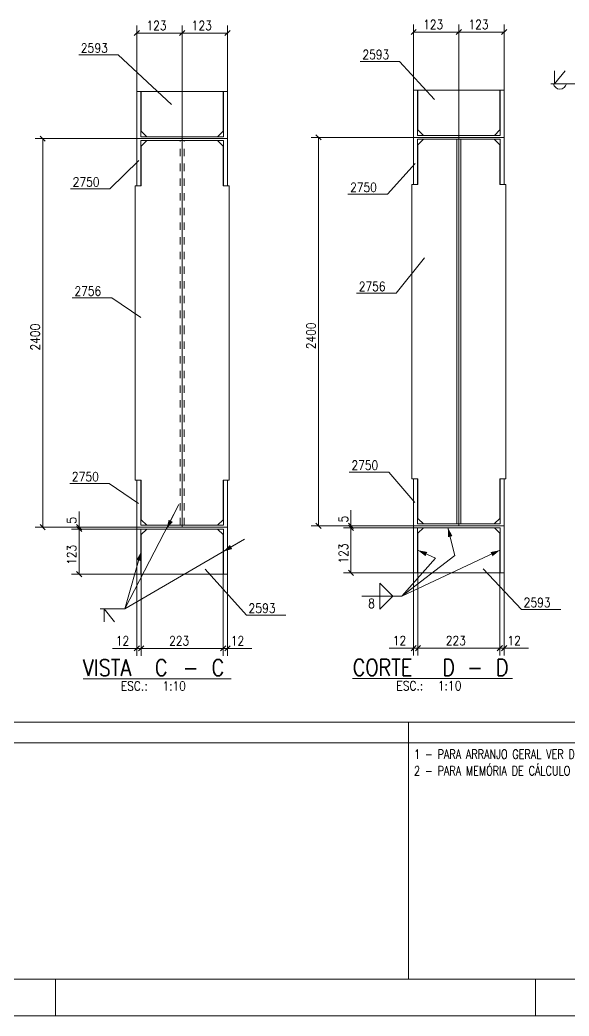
# Model space of a CAD drawing. Header units: millimetres. Extents: x 2 to 845, y 5 to 599.
# Drawn here: x 204.4 to 353.6, y 5 to 276 of the extents above; entities that cross this region are included whole.
import ezdxf

# ---------------------------------------------------------------- set-up
doc = ezdxf.new("R2010")
doc.units = ezdxf.units.MM
doc.linetypes.add('XKITLINE00', pattern=[0])
doc.linetypes.add('XKITLINE02', pattern=[4, 2, -2])
for name, color, linetype, lineweight in [('Cota', 4, 'Continuous', 0), ('Marca da peça', 2, 'Continuous', 0), ('Outro tipo de objeto', 7, 'Continuous', 0), ('Peça', 2, 'Continuous', 0), ('Solda', 1, 'Continuous', 0)]:
    doc.layers.add(name, color=color, linetype=linetype, lineweight=lineweight)
doc.styles.add('ROMANS', font='ROMANS__.TTF')

msp = doc.modelspace()

# ---------------------------------------------------------------- hatches: boundary and pattern name
at = {"layer": 'Solda'}
for points in [[(244.2, 137.51), (244.78, 140.02), (245.89, 139.45)], [(320.71, 137.87), (321.92, 135.6), (320.71, 135.29)], [(259.59, 131.37), (261.43, 133.17), (262.07, 132.09)], [(237.33, 131.37), (237.24, 128.79), (236.04, 129.14)], [(237.33, 131.37), (237.24, 128.79), (236.04, 129.14)], [(312.55, 131.73), (315.09, 131.27), (314.57, 130.13)], [(334.82, 131.73), (332.82, 130.11), (332.29, 131.24)]]:
    msp.add_hatch(color=7, dxfattribs=at).paths.add_polyline_path(points, flags=17)

# ---------------------------------------------------------------- linework, layer by layer
at = {"layer": 'Cota', "color": 7, "linetype": 'XKITLINE00', "lineweight": 0}
for p, q in [((236.16, 256.53), (236.16, 274.52)), ((248.46, 138.03), (248.46, 274.52)), ((248.46, 138.03), (248.46, 274.52)), ((260.76, 256.53), (260.76, 274.52)), ((311.38, 256.89), (311.38, 274.79)), ((323.68, 138.39), (323.68, 274.79)), ((323.68, 138.39), (323.68, 274.79)), ((335.98, 256.89), (335.98, 274.79)), ((236.87, 273.17), (235.45, 271.76)), ((236.16, 272.47), (248.46, 272.47)), ((249.17, 273.17), (247.75, 271.76)), ((249.17, 273.17), (247.75, 271.76)), ((248.46, 272.47), (260.76, 272.47)), ((261.47, 273.17), (260.05, 271.76)), ((312.09, 273.44), (310.68, 272.03)), ((311.38, 272.74), (323.68, 272.74)), ((324.39, 273.44), (322.98, 272.03)), ((324.39, 273.44), (322.98, 272.03)), ((323.68, 272.74), (335.98, 272.74)), ((336.69, 273.44), (335.28, 272.03)), ((209.84, 244.44), (211.26, 243.03)), ((335.98, 244.09), (283.48, 244.09)), ((284.82, 244.8), (286.23, 243.39)), ((285.53, 138.39), (285.53, 244.09)), ((260.76, 243.73), (208.5, 243.73)), ((210.55, 138.03), (210.55, 243.73)), ((220.46, 138.03), (220.46, 142.29)), ((220.46, 138.03), (220.46, 142.29)), ((294.34, 138.39), (294.34, 142.65)), ((294.34, 138.39), (294.34, 142.65)), ((209.84, 138.74), (211.26, 137.33)), ((219.76, 138.74), (221.17, 137.33)), ((335.98, 138.39), (283.48, 138.39)), ((284.82, 139.1), (286.23, 137.69)), ((311.38, 138.39), (292.29, 138.39)), ((293.63, 139.1), (295.05, 137.69)), ((293.63, 138.58), (295.05, 137.16)), ((293.63, 138.58), (295.05, 137.16)), ((294.34, 137.87), (294.34, 138.39)), ((260.76, 138.03), (208.5, 138.03)), ((260.76, 138.03), (218.41, 138.03)), ((237.23, 137.51), (218.41, 137.51)), ((237.23, 137.51), (218.41, 137.51)), ((219.76, 138.21), (221.17, 136.8)), ((219.76, 138.21), (221.17, 136.8)), ((220.46, 137.51), (220.46, 138.03)), ((220.46, 125.23), (220.46, 137.51)), ((312.45, 137.87), (292.29, 137.87)), ((312.45, 137.87), (292.29, 137.87)), ((294.34, 125.59), (294.34, 137.87)), ((236.16, 125.23), (218.41, 125.23)), ((219.76, 125.94), (221.17, 124.53)), ((236.16, 125.23), (236.16, 103.05)), ((237.33, 125.23), (237.33, 103.05)), ((237.33, 125.23), (237.33, 103.05)), ((259.59, 125.23), (259.59, 103.05)), ((259.59, 125.23), (259.59, 103.05)), ((260.76, 125.23), (260.76, 103.05)), ((311.38, 125.59), (292.29, 125.59)), ((293.63, 126.3), (295.05, 124.89)), ((311.38, 125.59), (311.38, 103.11)), ((312.55, 125.59), (312.55, 103.11)), ((312.55, 125.59), (312.55, 103.11)), ((334.82, 125.59), (334.82, 103.11)), ((334.82, 125.59), (334.82, 103.11)), ((335.98, 125.59), (335.98, 103.11)), ((236.87, 105.76), (235.45, 104.35)), ((238.04, 105.76), (236.62, 104.35)), ((238.04, 105.76), (236.62, 104.35)), ((260.3, 105.76), (258.88, 104.35)), ((260.3, 105.76), (258.88, 104.35)), ((261.47, 105.76), (260.05, 104.35)), ((312.09, 105.82), (310.68, 104.4)), ((313.26, 105.82), (311.85, 104.4)), ((313.26, 105.82), (311.85, 104.4)), ((335.52, 105.82), (334.11, 104.4)), ((335.52, 105.82), (334.11, 104.4)), ((336.69, 105.82), (335.28, 104.4)), ((236.16, 105.05), (229.51, 105.05)), ((236.16, 105.05), (229.51, 105.05)), ((236.16, 105.05), (237.33, 105.05)), ((237.33, 105.05), (259.59, 105.05)), ((259.59, 105.05), (260.76, 105.05)), ((260.76, 105.05), (267.41, 105.05)), ((260.76, 105.05), (267.41, 105.05)), ((311.38, 105.11), (304.74, 105.11)), ((311.38, 105.11), (304.74, 105.11)), ((311.38, 105.11), (312.55, 105.11)), ((312.55, 105.11), (334.82, 105.11)), ((334.82, 105.11), (335.98, 105.11)), ((335.98, 105.11), (342.63, 105.11)), ((335.98, 105.11), (342.63, 105.11))]:
    msp.add_line(p, q, dxfattribs=at)
at = {"layer": 'Cota', "color": 3}
for p in [(236.16, 272.47), (248.46, 272.47), (248.46, 272.47), (260.76, 272.47), (311.38, 272.74), (323.68, 272.74), (323.68, 272.74), (335.98, 272.74), (285.53, 244.09), (210.55, 243.73), (285.53, 138.39), (294.34, 138.39), (210.55, 138.03), (220.46, 138.03), (220.46, 137.51), (220.46, 137.51), (294.34, 137.87), (294.34, 137.87), (220.46, 125.23), (294.34, 125.59), (236.16, 105.05), (237.33, 105.05), (237.33, 105.05), (259.59, 105.05), (259.59, 105.05), (260.76, 105.05), (311.38, 105.11), (312.55, 105.11), (312.55, 105.11), (334.82, 105.11), (334.82, 105.11), (335.98, 105.11)]:
    msp.add_point(p, dxfattribs=at)
at = {"layer": 'Marca da peça', "color": 7, "linetype": 'XKITLINE00', "lineweight": 0}
for p, q in [((220.34, 266.53), (231.08, 266.53)), ((245.53, 253.02), (231.08, 266.53)), ((296.83, 264.76), (307.57, 264.76)), ((317.03, 254.41), (307.57, 264.76)), ((236.72, 237.75), (228.83, 230.1)), ((311.75, 236.99), (304.26, 228.62)), ((218.09, 230.1), (228.83, 230.1)), ((293.52, 228.62), (304.26, 228.62)), ((314.37, 211.29), (306.6, 201.67)), ((295.85, 201.67), (306.6, 201.67)), ((218.58, 200.41), (229.32, 200.41)), ((237.23, 195.04), (229.32, 200.41)), ((293.88, 153.03), (304.62, 153.03)), ((311.72, 144.7), (304.62, 153.03)), ((217.9, 149.91), (228.64, 149.91)), ((236.59, 144.48), (228.64, 149.91)), ((254.7, 126.64), (265.92, 114.12)), ((330.3, 126.73), (340.68, 115.66)), ((265.92, 114.12), (276.66, 114.12)), ((340.68, 115.66), (351.42, 115.66))]:
    msp.add_line(p, q, dxfattribs=at)
at = {"layer": 'Outro tipo de objeto', "color": 1, "linetype": 'XKITLINE00', "lineweight": 0}
for p, q in [((221.51, 96.8), (261.78, 96.8)), ((294.8, 96.86), (338.22, 96.86))]:
    msp.add_line(p, q, dxfattribs=at)
at = {"layer": 'Outro tipo de objeto', "color": 5, "linetype": 'XKITLINE00', "lineweight": 0}
for p, q in [((29, 85), (835, 85)), ((310, 15), (310, 85))]:
    msp.add_line(p, q, dxfattribs=at)
at = {"layer": 'Outro tipo de objeto', "color": 4, "linetype": 'XKITLINE00', "lineweight": 0}
msp.add_line((29, 79.3), (475, 79.3), dxfattribs=at)
at = {"layer": 'Outro tipo de objeto', "color": 6, "linetype": 'XKITLINE00', "lineweight": 0}
msp.add_line((29, 15), (835, 15), dxfattribs=at)
at = {"layer": 'Outro tipo de objeto', "color": 2, "linetype": 'XKITLINE00', "lineweight": 0}
for p, q in [((214, 15), (214, 5)), ((344.5, 15), (344.5, 5))]:
    msp.add_line(p, q, dxfattribs=at)
at = {"layer": 'Outro tipo de objeto', "color": 7, "linetype": 'XKITLINE00', "lineweight": 0}
msp.add_line((4.04, 5.04), (845, 5.04), dxfattribs=at)
at = {"layer": 'Peça', "color": 4, "linetype": 'XKITLINE00', "lineweight": 0}
for p, q in [((237.23, 256.53), (236.16, 256.53)), ((236.16, 256.53), (236.16, 230.93)), ((237.23, 244.26), (237.23, 256.53)), ((237.33, 256.53), (237.33, 256.53)), ((259.59, 256.53), (237.33, 256.53)), ((237.33, 256.53), (237.33, 245.76)), ((259.59, 245.76), (259.59, 256.53)), ((259.69, 256.53), (259.69, 244.26)), ((260.76, 256.53), (259.69, 256.53)), ((260.76, 230.93), (260.76, 256.53)), ((311.38, 231.29), (311.38, 256.89)), ((311.38, 256.89), (311.38, 256.89)), ((311.38, 256.89), (312.45, 256.89)), ((312.45, 256.89), (312.45, 244.62)), ((312.55, 246.12), (312.55, 256.89)), ((312.55, 256.89), (334.82, 256.89)), ((334.82, 246.12), (334.82, 256.89)), ((335.98, 256.89), (334.91, 256.89)), ((334.91, 256.89), (334.91, 244.62)), ((335.98, 256.89), (335.98, 231.29)), ((259.69, 244.26), (237.23, 244.26)), ((237.33, 245.76), (237.33, 245.76)), ((237.33, 245.76), (238.83, 244.26)), ((238.83, 244.26), (238.83, 244.26)), ((238.83, 244.26), (258.09, 244.26)), ((259.59, 245.76), (258.09, 244.26)), ((259.59, 245.76), (259.59, 245.76)), ((312.45, 244.62), (312.45, 244.62)), ((312.45, 244.62), (334.91, 244.62)), ((314.05, 244.62), (312.55, 246.12)), ((333.32, 244.62), (334.82, 246.12)), ((237.23, 230.93), (237.23, 243.21)), ((237.23, 243.21), (259.69, 243.21)), ((237.33, 241.71), (238.83, 243.21)), ((237.33, 230.93), (237.33, 241.71)), ((258.09, 243.21), (238.83, 243.21)), ((258.09, 243.21), (259.59, 241.71)), ((259.59, 241.71), (259.59, 230.93)), ((259.69, 243.21), (259.69, 230.93)), ((334.91, 243.57), (312.45, 243.57)), ((312.45, 243.57), (312.45, 231.29)), ((314.05, 243.57), (312.55, 242.07)), ((312.55, 242.07), (312.55, 231.29)), ((312.55, 242.07), (312.55, 242.07)), ((323.16, 243.57), (323.16, 243.57)), ((323.16, 191.29), (323.16, 243.57)), ((323.16, 243.57), (324.21, 243.57)), ((324.21, 243.57), (324.21, 243.57)), ((324.21, 243.57), (324.21, 191.29)), ((334.81, 242.07), (333.31, 243.57)), ((334.82, 231.29), (334.81, 242.07)), ((334.81, 242.07), (334.81, 242.07)), ((334.91, 231.29), (334.91, 243.57)), ((334.91, 243.57), (334.91, 243.57)), ((235.66, 230.93), (237.33, 230.93)), ((235.66, 230.93), (235.66, 190.93)), ((236.16, 230.93), (237.23, 230.93)), ((261.26, 230.93), (259.59, 230.93)), ((259.69, 230.93), (260.76, 230.93)), ((261.26, 190.93), (261.26, 230.93)), ((310.88, 231.29), (311.38, 231.29)), ((310.88, 191.29), (310.88, 231.29)), ((312.45, 231.29), (311.38, 231.29)), ((312.45, 231.29), (312.45, 231.29)), ((312.45, 231.29), (312.55, 231.29)), ((334.82, 231.29), (334.91, 231.29)), ((334.82, 231.29), (334.82, 231.29)), ((335.98, 231.29), (334.91, 231.29)), ((335.98, 231.29), (335.98, 231.29)), ((335.98, 231.29), (336.48, 231.29)), ((336.48, 231.29), (336.48, 231.29)), ((336.48, 231.29), (336.48, 191.29)), ((235.66, 190.83), (235.66, 150.83)), ((261.26, 150.83), (261.26, 190.83)), ((310.88, 151.19), (310.88, 191.19)), ((323.16, 138.92), (323.16, 191.19)), ((324.21, 191.19), (324.21, 138.92)), ((336.48, 191.19), (336.48, 151.19)), ((235.66, 150.83), (237.33, 150.83)), ((237.23, 150.83), (236.16, 150.83)), ((236.16, 150.83), (236.16, 125.23)), ((237.23, 138.56), (237.23, 150.83)), ((237.33, 140.06), (237.33, 150.83)), ((261.26, 150.83), (259.59, 150.83)), ((259.59, 150.83), (259.59, 140.06)), ((259.69, 150.83), (259.69, 138.56)), ((260.76, 150.83), (259.69, 150.83)), ((260.76, 125.23), (260.76, 150.83)), ((310.88, 151.19), (311.38, 151.19)), ((311.38, 125.59), (311.38, 151.19)), ((311.38, 151.19), (311.38, 151.19)), ((311.38, 151.19), (312.45, 151.19)), ((312.45, 151.19), (312.45, 138.92)), ((312.45, 151.19), (312.55, 151.19)), ((312.55, 151.19), (312.55, 140.42)), ((312.55, 151.19), (312.55, 151.19)), ((334.81, 151.19), (334.81, 151.19)), ((334.81, 140.42), (334.81, 151.19)), ((334.81, 151.19), (334.91, 151.19)), ((335.98, 151.19), (334.91, 151.19)), ((334.91, 151.19), (334.91, 138.92)), ((335.98, 151.19), (335.98, 125.59)), ((336.48, 151.19), (335.98, 151.19)), ((336.48, 151.19), (336.48, 151.19)), ((259.69, 138.56), (237.23, 138.56)), ((238.83, 138.56), (237.33, 140.06)), ((238.83, 138.56), (258.09, 138.56)), ((259.59, 140.06), (258.09, 138.56)), ((312.45, 138.92), (312.45, 138.92)), ((312.45, 138.92), (334.91, 138.92)), ((312.55, 140.42), (314.05, 138.92)), ((312.55, 140.42), (312.55, 140.42)), ((324.21, 138.92), (323.16, 138.92)), ((324.21, 138.92), (324.21, 138.92)), ((333.31, 138.92), (334.81, 140.42)), ((334.81, 140.42), (334.81, 140.42)), ((237.23, 125.23), (237.23, 137.51)), ((237.23, 137.51), (259.69, 137.51)), ((238.83, 137.51), (237.33, 136.01)), ((237.33, 136.01), (237.33, 125.23)), ((237.33, 136.01), (237.33, 136.01)), ((238.83, 137.51), (258.09, 137.51)), ((259.59, 136.01), (258.09, 137.51)), ((259.59, 125.23), (259.59, 136.01)), ((259.59, 136.01), (259.59, 136.01)), ((259.69, 137.51), (259.69, 125.23)), ((334.91, 137.87), (312.45, 137.87)), ((312.45, 137.87), (312.45, 125.59)), ((314.05, 137.87), (312.55, 136.37)), ((312.55, 136.37), (312.55, 125.59)), ((334.82, 136.37), (333.32, 137.87)), ((334.82, 125.59), (334.82, 136.37)), ((334.91, 125.59), (334.91, 137.87)), ((334.91, 137.87), (334.91, 137.87)), ((236.16, 125.23), (237.23, 125.23)), ((237.33, 125.23), (259.59, 125.23)), ((259.69, 125.23), (260.76, 125.23)), ((312.45, 125.59), (311.38, 125.59)), ((312.45, 125.59), (312.45, 125.59)), ((312.55, 125.59), (334.82, 125.59)), ((335.98, 125.59), (334.91, 125.59)), ((335.98, 125.59), (335.98, 125.59))]:
    msp.add_line(p, q, dxfattribs=at)
at = {"layer": 'Peça', "color": 7, "linetype": 'XKITLINE02', "lineweight": 0}
for p, q in [((237.33, 245.76), (237.33, 256.53)), ((259.59, 256.53), (259.59, 245.76)), ((238.83, 244.26), (237.33, 245.76)), ((259.59, 245.76), (258.09, 244.26)), ((314.05, 244.62), (333.32, 244.62)), ((247.94, 190.93), (247.94, 243.21)), ((248.99, 190.93), (248.99, 243.21)), ((312.55, 242.07), (314.05, 243.57)), ((312.55, 231.29), (312.55, 242.07)), ((314.05, 243.57), (323.16, 243.57)), ((323.16, 191.29), (323.16, 243.57)), ((324.21, 191.29), (324.21, 243.57)), ((333.31, 243.57), (324.21, 243.57)), ((333.31, 243.57), (334.81, 242.07)), ((334.81, 242.07), (334.82, 231.29)), ((310.88, 191.29), (310.88, 231.29)), ((311.38, 231.29), (312.45, 231.29)), ((312.55, 231.29), (312.55, 231.29)), ((334.91, 231.29), (335.98, 231.29)), ((336.48, 231.29), (336.48, 191.29)), ((247.94, 138.56), (247.94, 190.83)), ((248.99, 138.56), (248.99, 190.83)), ((310.88, 151.19), (310.88, 191.19)), ((323.16, 138.92), (323.16, 191.19)), ((324.21, 138.92), (324.21, 191.19)), ((336.48, 191.19), (336.48, 151.19)), ((311.38, 151.19), (312.45, 151.19)), ((312.55, 140.42), (312.55, 151.19)), ((312.55, 151.19), (312.55, 151.19)), ((334.81, 151.19), (334.81, 140.42)), ((334.91, 151.19), (335.98, 151.19)), ((314.05, 138.92), (312.55, 140.42)), ((314.05, 138.92), (323.16, 138.92)), ((324.21, 138.92), (333.31, 138.92)), ((334.81, 140.42), (333.31, 138.92)), ((237.33, 136.01), (238.83, 137.51)), ((237.33, 136.01), (237.33, 125.23)), ((259.59, 136.01), (258.09, 137.51)), ((259.59, 136.01), (259.59, 125.23)), ((314.05, 137.87), (333.32, 137.87))]:
    msp.add_line(p, q, dxfattribs=at)
at = {"layer": 'Solda', "color": 3, "linetype": 'XKITLINE00', "lineweight": 0}
for p, q in [((349.71, 258.64), (352.56, 262.21)), ((349.71, 258.64), (349.71, 262.21)), ((305.72, 119.26), (302.15, 122.83)), ((302.15, 122.83), (302.15, 119.26)), ((302.15, 119.26), (305.72, 119.26)), ((302.15, 119.26), (305.72, 119.26)), ((305.72, 119.26), (302.15, 115.69)), ((302.15, 115.69), (302.15, 119.26)), ((227.22, 115.84), (230.08, 112.27)), ((227.22, 115.84), (227.22, 112.27))]:
    msp.add_line(p, q, dxfattribs=at)
at = {"layer": 'Solda', "color": 7, "linetype": 'XKITLINE00', "lineweight": 0}
for p, q in [((348.64, 258.64), (355.39, 258.64)), ((247.59, 144.16), (232.9, 115.84)), ((244.2, 137.51), (247.59, 144.16)), ((320.71, 137.87), (322.61, 130.3)), ((265.4, 134.77), (232.9, 115.84)), ((259.59, 131.37), (265.4, 134.77)), ((237.33, 131.37), (232.9, 115.84)), ((237.33, 131.37), (232.9, 115.84)), ((334.82, 131.73), (308.18, 119.26)), ((322.61, 130.3), (308.18, 119.26)), ((312.55, 131.73), (317.3, 129.57)), ((317.3, 129.57), (308.18, 119.26)), ((297.3, 119.26), (308.18, 119.26)), ((226.15, 115.84), (232.9, 115.84))]:
    msp.add_line(p, q, dxfattribs=at)
at = {"layer": 'Solda', "color": 3, "linetype": 'XKITLINE00', "lineweight": 0}
msp.add_arc((351.14, 259.04), 1.83, 192.6804, 347.3196, dxfattribs=at)

# ---------------------------------------------------------------- texts
at = {"layer": 'Cota', "color": 3, "style": 'ROMANS', "width": 0.85}
for s, p in [('123', (238.73, 273.27)), ('123', (251.03, 273.27)), ('123', (313.96, 273.54)), ('123', (326.26, 273.54)), ('12', (230.45, 105.85)), ('223', (244.88, 105.85)), ('12', (261.7, 105.85)), ('12', (305.68, 105.91)), ('223', (320.11, 105.91)), ('12', (336.92, 105.91))]:
    msp.add_text(s, height=2.5, dxfattribs=at).set_placement(p)
for s, p in [('2400', (209.75, 186.11)), ('2400', (284.73, 186.47)), ('5', (219.66, 138.97)), ('5', (293.54, 139.33)), ('123', (219.66, 127.79)), ('123', (293.54, 128.15))]:
    msp.add_text(s, height=2.5, rotation=90.0002, dxfattribs=at).set_placement(p)
at = {"layer": 'Marca da peça', "color": 4, "style": 'ROMANS', "width": 0.85}
for s, p in [('2593', (220.94, 267.13)), ('2593', (297.43, 265.36)), ('2750', (218.69, 230.7)), ('2750', (294.12, 229.22)), ('2756', (219.18, 201.01)), ('2756', (296.45, 202.27)), ('2750', (294.48, 153.63)), ('2750', (218.5, 150.51)), ('2593', (266.52, 114.72)), ('2593', (341.28, 116.26))]:
    msp.add_text(s, height=2.5, dxfattribs=at).set_placement(p)
at = {"layer": 'Outro tipo de objeto', "color": 1, "style": 'ROMANS', "width": 0.85}
for s, p in [('VISTA', (221.51, 97.55)), ('C', (241.04, 97.55)), ('C', (256.44, 97.55)), ('CORTE', (294.8, 97.61)), ('D', (319.16, 97.61)), ('D', (333.72, 97.61)), ('-', (248.63, 97.55)), ('-', (325.92, 97.61))]:
    msp.add_text(s, height=4.5, dxfattribs=at).set_placement(p)
at = {"layer": 'Outro tipo de objeto', "color": 3, "style": 'ROMANS'}
for s, width, p in [('ESC.:', 0.85, (231.8, 93.55)), ('1:10', 0.85, (243.12, 93.55)), ('ESC.:', 0.85, (306.67, 93.61)), ('1:10', 0.85, (317.98, 93.61)), ('1 - PARA ARRANJO GERAL VER DES.: DF-0000CF-M-00012-M-01111 @ 01118.', 0.765, (311.5, 75)), ('2 - PARA MEMÓRIA DE CÁLCULO VER DOC.: MC-03-SPT-09-S-01-106', 0.765, (311.5, 70.5))]:
    msp.add_text(s, height=2.5, dxfattribs=dict(at, width=width)).set_placement(p)
at = {"layer": 'Solda', "color": 3, "style": 'ROMANS', "width": 0.85}
msp.add_text('8', height=2.5, dxfattribs=at).set_placement((299.05, 116.01))

doc.saveas('drawing.dxf')
